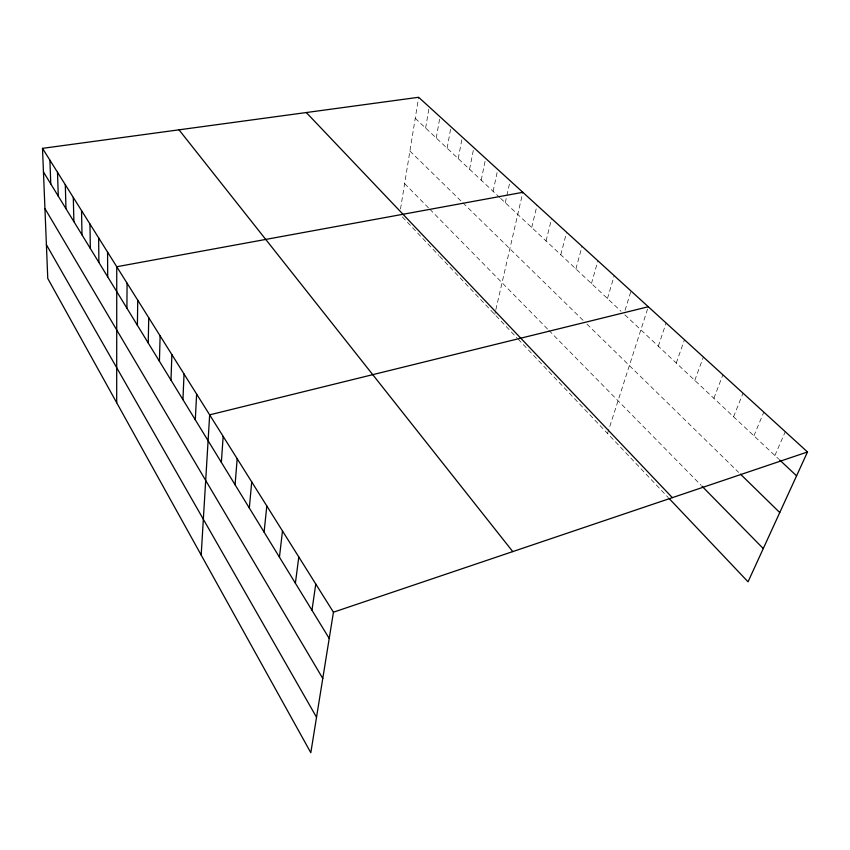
<?xml version="1.0" encoding="UTF-8"?>
<svg xmlns="http://www.w3.org/2000/svg" width="850" height="850" viewBox="0 0 850 850"><rect width="100%" height="100%" fill="white"/><g stroke="black" fill="none" stroke-linecap="round" stroke-linejoin="round"><path stroke-width="0.64" stroke-dasharray="4.25 3.19" d="M400.509 209.058L418.646 97.282M425.627 128.053L429.197 106.909M436.252 138.019L439.992 116.748M447.121 148.197L451.021 126.809M458.224 158.61L462.304 137.105M469.582 169.267L473.854 147.634M481.206 180.157L485.669 158.419M493.106 191.314L497.76 169.447M505.283 202.736L510.149 180.742M494.753 314.447L495.592 310.824M495.869 309.612L522.835 192.312M531.707 227.513L537.041 205.275M546.051 240.954L551.639 218.588M560.777 254.756L566.631 232.273M575.907 268.951L582.048 246.33M591.462 283.539L597.911 260.801M607.463 298.531L614.221 275.676M625.048 310.335L631.008 290.987M607.527 433.489L648.295 306.754M658.304 346.205L666.102 323M676.281 363.046L684.452 339.734M694.79 380.407L703.364 356.989M713.883 398.31L722.883 374.797M733.582 416.776L743.017 393.168M753.907 435.837L763.81 412.133M774.892 455.504L785.294 431.726M415.236 118.309L499.662 197.466M500.597 198.337L621.021 311.238M624.867 314.851L778.664 459.043M409.923 151.056L462.028 201.992M462.953 202.895L583.312 320.546M586.968 324.116L738.629 472.366M404.642 183.611L428.974 208.377M429.834 209.249L548.059 329.556M548.951 330.459L701.048 485.233M402.326 216.888L438.823 255.404M439.684 256.307L517.289 338.236M518.171 339.161L668.27 497.601"/><path stroke-width="1.27" d="M116.694 402.719L116.748 266.73L522.835 192.312M126.916 308.199L127.075 283.188M137.403 325.327L137.732 300.188M148.24 343.007L148.739 317.73M159.428 361.271L160.119 335.867M170.988 380.141L171.881 354.609M182.941 399.659L184.036 374M195.298 419.836L196.626 394.071M201.174 555.05L209.663 414.853L648.295 306.754M221.351 462.358L223.167 436.39M235.078 484.776L237.182 458.724M249.326 508.013L251.717 481.897M264.095 532.142L266.804 505.962M279.438 557.186L282.487 530.963M295.386 583.217L298.796 556.963M311.961 610.279L315.775 584.024M42.5 148.357L333.444 612.202L310.813 752.718L47.77 278.471L42.5 148.357L418.646 97.282L807.5 451.977L748.043 581.814L669.173 498.567M333.444 612.202L807.5 451.977M779.609 459.924L796.577 475.841M740.477 474.162L779.758 512.561M701.972 486.168L763.268 548.548M306.297 112.54L672.361 497.654M178.999 129.816L512.763 551.597M43.456 171.955L329.226 638.446M44.944 208.569L322.777 678.47M46.41 244.747L316.529 717.251M49.906 160.161L50.777 183.908M57.502 172.274L58.278 196.159M65.301 184.694L65.981 208.728M73.302 197.455L73.886 221.637M81.526 210.566L82.004 234.876M89.973 224.028L90.334 248.487M98.642 237.862L98.897 262.459M107.567 252.099L107.695 276.824"/></g></svg>
